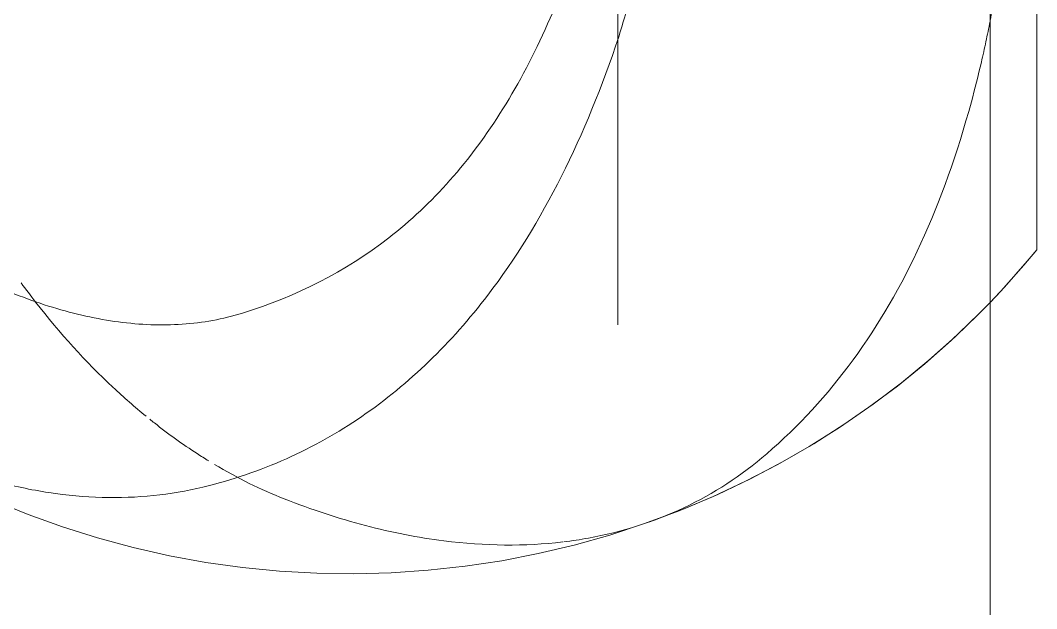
# Model space of a CAD drawing. Header units: millimetres. Extents: x -4000 to 187956, y -58990 to 162485.
# Drawn here: x 80382.5 to 80584, y 7344.3 to 7460.9 of the extents above; entities that cross this region are included whole.
import ezdxf

# ---------------------------------------------------------------- set-up
doc = ezdxf.new("R2010")
doc.units = ezdxf.units.MM
doc.layers.add('A-WALL', color=113, linetype='Continuous', lineweight=13)
doc.layers.add('P-SANR-FIXT', color=6, linetype='Continuous', lineweight=9)

# ---------------------------------------------------------------- blocks, each defined once
blk = doc.blocks.new('C307 - C307-V892-FFS - TANG 1')
at = {"layer": 'P-SANR-FIXT', "color": 252}
blk.add_line((109.79, -2.55), (106.75, 0), dxfattribs=at)
at = {"layer": 'P-SANR-FIXT', "color": 253}
for p, q in [((42.56, -83.09), (76.71, -83.09)), ((77.2, -83.09), (119.28, -83.09)), ((90.1, -83.09), (96.2, -83.09)), ((96.2, -83.09), (121.6, -83.09))]:
    blk.add_line(p, q, dxfattribs=at)
at = {"layer": 'P-SANR-FIXT', "color": 254}
for p, q in [((45.61, -83.09), (73.05, -83.09)), ((73.05, -83.09), (90.1, -83.09))]:
    blk.add_line(p, q, dxfattribs=at)
at = {"layer": 'P-SANR-FIXT', "color": 252, "flags": 128}
for points in [[(117.13, -9.26), (114.15, -6.41), (109, -1.88), (106.75, 0)], [(117.13, -9.26), (114.92, -7.13), (109.79, -2.55)]]:
    blk.add_lwpolyline(points, dxfattribs=at)
at = {"layer": 'P-SANR-FIXT', "color": 250, "flags": 128}
for points in [[(156.45, -206.76), (159.18, -200.05), (161.65, -193.2), (163.83, -186.24), (165.73, -179.17), (167.35, -172.01), (168.67, -164.78), (169.69, -157.49), (170.41, -150.16), (170.82, -142.79), (170.93, -135.41), (170.74, -128.03), (170.24, -120.68), (169.44, -113.35), (168.34, -106.07), (166.94, -98.86), (165.24, -91.73), (163.26, -84.69), (161, -77.76), (158.46, -70.94), (155.66, -64.27), (152.6, -57.73), (149.29, -51.36), (145.73, -45.15), (141.94, -39.12), (137.94, -33.28), (133.72, -27.63), (129.29, -22.18), (124.68, -16.94), (119.89, -11.92), (117.13, -9.26)], [(160.63, -76.71), (158.06, -69.92), (155.21, -63.26), (152.11, -56.75), (148.76, -50.4), (145.17, -44.22), (141.35, -38.22), (137.31, -32.4), (133.06, -26.78), (128.6, -21.37), (123.96, -16.17), (119.14, -11.18), (117.13, -9.26)]]:
    blk.add_lwpolyline(points, dxfattribs=at)
at = {"layer": 'P-SANR-FIXT', "color": 252}
for points, knots in [([(92.71, 0), (90.45, 0), (82.92, 0), (71.42, 0), (60.37, 0), (56.11, 0), (52.77, 0), (49.3, 0), (45.72, 0), (42.6, 0), (40.01, 0), (38.02, 0), (35.99, 0), (33.22, 0), (29.66, 0), (25.95, 0), (22.88, 0), (20.53, 0), (18.13, 0), (15.87, 0), (14.4, 0), (13.76, 0)], [-0.7, -0.7, -0.7, -0.7, -0.6, -0.4, -0.35, -0.325, -0.3, -0.275, -0.25, -0.225, -0.2125, -0.2, -0.1875, -0.175, -0.15, -0.125, -0.1125, -0.1, -0.0875, -0.075, -0.0653852, -0.0653852, -0.0653852, -0.0653852]), ([(98.68, 0), (95.22, 0), (86.21, 0), (71.42, 0), (60.37, 0), (56.11, 0), (52.77, 0), (49.3, 0), (45.72, 0), (42.6, 0), (40.01, 0), (38.02, 0), (35.99, 0), (33.22, 0), (29.66, 0), (25.95, 0), (22.88, 0), (20.53, 0), (18.13, 0), (15.87, 0), (14.4, 0), (13.76, 0)], [-0.8, -0.8, -0.8, -0.8, -0.6, -0.4, -0.35, -0.325, -0.3, -0.275, -0.25, -0.225, -0.2125, -0.2, -0.1875, -0.175, -0.15, -0.125, -0.1125, -0.1, -0.0875, -0.075, -0.0653852, -0.0653852, -0.0653852, -0.0653852]), ([(105.94, 0), (104.58, 0), (100.93, 0), (94.96, 0), (92.71, 0)], [-1, -1, -1, -1, -0.8, -0.7, -0.7, -0.7, -0.7]), ([(17.76, -4.05), (19.51, -4.13), (23.06, -4.32), (28.27, -4.69), (33.43, -5.17), (37.6, -5.62), (40.86, -6), (44.08, -6.4), (48, -6.93), (52.54, -7.63), (56.94, -8.4), (59.81, -8.93), (61.23, -9.21)], [-0.9235152, -0.9235152, -0.9235152, -0.9235152, -0.9, -0.875, -0.85, -0.825, -0.8125, -0.8, -0.775, -0.75, -0.725, -0.7, -0.7, -0.7, -0.7])]:
    blk.add_open_spline(points, degree=3, knots=knots, dxfattribs=at)
at = {"layer": 'P-SANR-FIXT', "color": 90}
for points, knots in [([(44.05, 0), (45.29, 0), (48.57, 0), (53.74, 0), (58.65, 0), (61.53, 0), (62.6, 0)], [-0.7777778, -0.7777778, -0.7777778, -0.7777778, -0.7569444, -0.7222222, -0.6875, -0.6666667, -0.6666667, -0.6666667, -0.6666667]), ([(44.05, 0), (45.29, 0), (48.57, 0), (53.74, 0), (58.65, 0), (61.53, 0), (62.6, 0)], [-0.7777778, -0.7777778, -0.7777778, -0.7777778, -0.7569444, -0.7222222, -0.6875, -0.6666667, -0.6666667, -0.6666667, -0.6666667]), ([(62.6, 0), (63.3, 0), (67.5, 0), (72.71, 0), (76.84, 0), (77.98, 0)], [-0.6666667, -0.6666667, -0.6666667, -0.6666667, -0.6527778, -0.5833333, -0.5555556, -0.5555556, -0.5555556, -0.5555556]), ([(62.6, 0), (63.3, 0), (67.5, 0), (72.71, 0), (76.84, 0), (77.98, 0)], [-0.6666667, -0.6666667, -0.6666667, -0.6666667, -0.6527778, -0.5833333, -0.5555556, -0.5555556, -0.5555556, -0.5555556]), ([(77.98, 0), (79.7, 0), (82.7, 0), (86.69, 0), (88.96, 0), (90.05, 0)], [-0.5555556, -0.5555556, -0.5555556, -0.5555556, -0.5138889, -0.4791667, -0.4444444, -0.4444444, -0.4444444, -0.4444444]), ([(77.98, 0), (79.7, 0), (82.7, 0), (86.69, 0), (88.96, 0), (90.05, 0)], [-0.5555556, -0.5555556, -0.5555556, -0.5555556, -0.5138889, -0.4791667, -0.4444444, -0.4444444, -0.4444444, -0.4444444])]:
    blk.add_open_spline(points, degree=3, knots=knots, dxfattribs=at)
for points in [[(90.05, 0), (93.47, 0), (96.35, 0), (98.7, 0)], [(90.05, 0), (93.47, 0), (96.35, 0), (98.7, 0)], [(98.79, 0), (101.16, 0), (102.99, 0), (104.29, 0)], [(98.79, 0), (101.16, 0), (102.99, 0), (104.29, 0)], [(104.29, 0), (105.2, 0), (105.85, 0), (106.26, 0)], [(104.29, 0), (105.2, 0), (105.85, 0), (106.26, 0)]]:
    blk.add_open_spline(points, degree=3, dxfattribs=at)
at = {"layer": 'P-SANR-FIXT', "color": 252}
for points in [[(105.94, 0), (104.58, 0), (102.15, 0), (98.68, 0)], [(106.64, 0), (106.91, 0), (106.68, 0), (105.94, 0)], [(106.64, 0), (106.91, 0), (106.68, 0), (105.94, 0)]]:
    blk.add_open_spline(points, degree=3, dxfattribs=at)
at = {"layer": 'P-SANR-FIXT', "color": 250}
for points, knots in [([(61.45, -9.25), (62.79, -9.52), (65.52, -10.07), (70.88, -11.27), (85.28, -14.9), (106.18, -22.37), (129.3, -35.81), (141.72, -47.21), (147.16, -53.55)], [-0.6986886, -0.6986886, -0.6986886, -0.6986886, -0.675, -0.65, -0.6, -0.4, -0.2, 0, 0, 0, 0]), ([(147.16, -53.55), (151.49, -58.6), (158.62, -69.55), (163.14, -83.72), (164.4, -92.15), (164.6, -93.8)], [-1, -1, -1, -1, -0.7857143, -0.5714286, -0.5201412, -0.5201412, -0.5201412, -0.5201412]), ([(27.85, -77.17), (30.68, -77.31), (37.11, -77.74), (46.83, -78.83), (56.43, -80.55), (61.94, -82.05), (64.5, -82.9)], [-0.9400295, -0.9400295, -0.9400295, -0.9400295, -0.75, -0.5, -0.25, 0, 0, 0, 0]), ([(64.5, -82.9), (74.36, -86.19), (92.81, -93.71), (119.09, -109.87), (137.33, -128.57), (148.61, -148.55), (152.35, -159.6), (153.77, -165.4)], [-1, -1, -1, -1, -0.785714, -0.571429, -0.285714, -0.142857, 0, 0, 0, 0]), ([(119.28, -157.53), (115.97, -146.84), (106.16, -127.44), (84.84, -108.52), (62.35, -96.73), (49.43, -91.87), (42.56, -89.71)], [0, 0, 0, 0, 0.333333, 0.666667, 0.833333, 1, 1, 1, 1]), ([(153.77, -165.4), (155.32, -171.79), (156.32, -181.76), (155.07, -195.87), (152.75, -206.69), (149.06, -217.66), (143.96, -228.72), (137.48, -239.63), (128.06, -252.48), (114.63, -266.74), (99.19, -278.94), (85.44, -287.5), (70.85, -295.19), (59.14, -299.78), (50.95, -302.34)], [-1, -1, -1, -1, -0.861111, -0.791667, -0.722222, -0.652778, -0.583333, -0.513889, -0.444444, -0.333333, -0.222222, -0.166667, -0.111111, 0, 0, 0, 0])]:
    blk.add_open_spline(points, degree=3, knots=knots, dxfattribs=at)
at = {"layer": 'P-SANR-FIXT', "color": 253}
for points, knots in [([(164.63, -94), (165.51, -101.48), (165.39, -114.23), (161.74, -133.05), (158.22, -143.78), (156.09, -149.22)], [-0.5179962, -0.5179962, -0.5179962, -0.5179962, -0.2857143, -0.1428571, 0, 0, 0, 0]), ([(148.57, -164.2), (148.09, -164.98), (145.8, -168.6), (143, -172.52), (140.54, -175.61), (140.29, -175.92)], [-0.87986977, -0.87986977, -0.87986977, -0.87986977, -0.86111111, -0.79166667, -0.78389163, -0.78389163, -0.78389163, -0.78389163]), ([(139.7, -176.65), (137.89, -178.86), (131.21, -186.51), (122.15, -194.76), (114.56, -200.46), (113.28, -201.4)], [-0.7777778, -0.7777778, -0.7777778, -0.7777778, -0.7222222, -0.5833333, -0.5555556, -0.5555556, -0.5555556, -0.5555556])]:
    blk.add_open_spline(points, degree=3, knots=knots, dxfattribs=at)
for points in [[(156.09, -149.22), (154.26, -153.88), (151.98, -158.51), (149.24, -163.09)], [(121.01, -182.09), (121.58, -177.8), (121.74, -173.58), (121.47, -169.48)]]:
    blk.add_open_spline(points, degree=3, dxfattribs=at)
at = {"layer": 'P-SANR-FIXT', "color": 250}
for points in [[(121.47, -169.48), (121.19, -165.38), (120.47, -161.4), (119.28, -157.53)], [(96.2, -234.93), (99.68, -230.6), (106, -221.88), (113.31, -208.47), (118.49, -195.12), (120.44, -186.39), (121.01, -182.09)]]:
    blk.add_open_spline(points, degree=3, dxfattribs=at)
blk = doc.blocks.new('C307 - C307-V945-FFS - TANG 1')
at = {"layer": 'P-SANR-FIXT', "color": 253}
for p, q in [((42.56, -83.09), (76.71, -83.09)), ((77.2, -83.09), (119.28, -83.09)), ((90.1, -83.09), (96.2, -83.09)), ((96.2, -83.09), (121.6, -83.09))]:
    blk.add_line(p, q, dxfattribs=at)
at = {"layer": 'P-SANR-FIXT', "color": 254}
for p, q in [((45.61, -83.09), (73.05, -83.09)), ((73.05, -83.09), (90.1, -83.09))]:
    blk.add_line(p, q, dxfattribs=at)
at = {"layer": 'P-SANR-FIXT', "color": 252, "flags": 128}
for points in [[(117.13, -9.26), (114.15, -6.41), (109, -1.88), (106.75, 0)], [(117.13, -9.26), (114.92, -7.13), (109.79, -2.55), (106.75, 0)]]:
    blk.add_lwpolyline(points, dxfattribs=at)
at = {"layer": 'P-SANR-FIXT', "color": 250, "flags": 128}
for points in [[(156.45, -206.76), (159.18, -200.05), (161.65, -193.2), (163.83, -186.24), (165.73, -179.17), (167.35, -172.01), (168.67, -164.78), (169.69, -157.49), (170.41, -150.16), (170.82, -142.79), (170.93, -135.41), (170.74, -128.03), (170.24, -120.68), (169.44, -113.35), (168.34, -106.07), (166.94, -98.86), (165.24, -91.73), (163.26, -84.69), (161, -77.76), (158.46, -70.94), (155.66, -64.27), (152.6, -57.73), (149.29, -51.36), (145.73, -45.15), (141.94, -39.12), (137.94, -33.28), (133.72, -27.63), (129.29, -22.18), (124.68, -16.94), (119.89, -11.92), (117.13, -9.26)], [(160.63, -76.71), (158.06, -69.92), (155.21, -63.26), (152.11, -56.75), (148.76, -50.4), (145.17, -44.22), (141.35, -38.22), (137.31, -32.4), (133.06, -26.78), (128.6, -21.37), (123.96, -16.17), (119.14, -11.18), (117.13, -9.26)]]:
    blk.add_lwpolyline(points, dxfattribs=at)
at = {"layer": 'P-SANR-FIXT', "color": 252}
blk.add_open_spline([(105.94, 0), (104.58, 0), (99.72, 0), (86.21, 0), (71.42, 0), (60.37, 0), (56.11, 0), (52.77, 0), (49.3, 0), (45.72, 0), (42.6, 0), (40.01, 0), (38.02, 0), (35.99, 0), (33.22, 0), (29.66, 0), (25.95, 0), (22.88, 0), (20.53, 0), (18.13, 0), (15.87, 0), (14.4, 0), (13.76, 0)], degree=3, knots=[-1, -1, -1, -1, -0.8, -0.6, -0.4, -0.35, -0.325, -0.3, -0.275, -0.25, -0.225, -0.2125, -0.2, -0.1875, -0.175, -0.15, -0.125, -0.1125, -0.1, -0.0875, -0.075, -0.0653852, -0.0653852, -0.0653852, -0.0653852], dxfattribs=at)
blk.add_open_spline([(105.94, 0), (104.58, 0), (99.72, 0), (86.21, 0), (71.42, 0), (60.37, 0), (56.11, 0), (52.77, 0), (49.3, 0), (45.72, 0), (42.6, 0), (40.01, 0), (38.02, 0), (35.99, 0), (33.22, 0), (29.66, 0), (25.95, 0), (22.88, 0), (20.53, 0), (18.13, 0), (15.87, 0), (14.4, 0), (13.76, 0)], degree=3, knots=[-1, -1, -1, -1, -0.8, -0.6, -0.4, -0.35, -0.325, -0.3, -0.275, -0.25, -0.225, -0.2125, -0.2, -0.1875, -0.175, -0.15, -0.125, -0.1125, -0.1, -0.0875, -0.075, -0.0653852, -0.0653852, -0.0653852, -0.0653852], dxfattribs=at)
at = {"layer": 'P-SANR-FIXT', "color": 90}
for points, knots in [([(44.05, 0), (45.29, 0), (48.57, 0), (53.74, 0), (58.65, 0), (61.53, 0), (62.6, 0)], [-0.7777778, -0.7777778, -0.7777778, -0.7777778, -0.7569444, -0.7222222, -0.6875, -0.6666667, -0.6666667, -0.6666667, -0.6666667]), ([(44.05, 0), (45.29, 0), (48.57, 0), (53.74, 0), (58.65, 0), (61.53, 0), (62.6, 0)], [-0.7777778, -0.7777778, -0.7777778, -0.7777778, -0.7569444, -0.7222222, -0.6875, -0.6666667, -0.6666667, -0.6666667, -0.6666667]), ([(62.6, 0), (63.3, 0), (67.5, 0), (72.71, 0), (76.84, 0), (77.98, 0)], [-0.6666667, -0.6666667, -0.6666667, -0.6666667, -0.6527778, -0.5833333, -0.5555556, -0.5555556, -0.5555556, -0.5555556]), ([(62.6, 0), (63.3, 0), (67.5, 0), (72.71, 0), (76.84, 0), (77.98, 0)], [-0.6666667, -0.6666667, -0.6666667, -0.6666667, -0.6527778, -0.5833333, -0.5555556, -0.5555556, -0.5555556, -0.5555556]), ([(77.98, 0), (79.7, 0), (82.7, 0), (86.69, 0), (88.96, 0), (90.05, 0)], [-0.5555556, -0.5555556, -0.5555556, -0.5555556, -0.5138889, -0.4791667, -0.4444444, -0.4444444, -0.4444444, -0.4444444]), ([(77.98, 0), (79.7, 0), (82.7, 0), (86.69, 0), (88.96, 0), (90.05, 0)], [-0.5555556, -0.5555556, -0.5555556, -0.5555556, -0.5138889, -0.4791667, -0.4444444, -0.4444444, -0.4444444, -0.4444444])]:
    blk.add_open_spline(points, degree=3, knots=knots, dxfattribs=at)
for points in [[(90.05, 0), (93.47, 0), (96.35, 0), (98.7, 0)], [(90.05, 0), (93.47, 0), (96.35, 0), (98.7, 0)], [(98.79, 0), (101.16, 0), (102.99, 0), (104.29, 0)], [(98.79, 0), (101.16, 0), (102.99, 0), (104.29, 0)], [(104.29, 0), (105.2, 0), (105.85, 0), (106.26, 0)], [(104.29, 0), (105.2, 0), (105.85, 0), (106.26, 0)]]:
    blk.add_open_spline(points, degree=3, dxfattribs=at)
at = {"layer": 'P-SANR-FIXT', "color": 252}
blk.add_open_spline([(106.64, 0), (106.91, 0), (106.68, 0), (105.94, 0)], degree=3, dxfattribs=at)
blk.add_open_spline([(106.64, 0), (106.91, 0), (106.68, 0), (105.94, 0)], degree=3, dxfattribs=at)
at = {"layer": 'P-SANR-FIXT', "color": 250}
for points, knots in [([(61.45, -9.25), (62.79, -9.52), (65.52, -10.07), (70.88, -11.27), (85.28, -14.9), (106.18, -22.37), (129.3, -35.81), (141.72, -47.21), (147.16, -53.55)], [-0.6986886, -0.6986886, -0.6986886, -0.6986886, -0.675, -0.65, -0.6, -0.4, -0.2, 0, 0, 0, 0]), ([(147.16, -53.55), (151.49, -58.6), (158.62, -69.55), (163.14, -83.72), (164.4, -92.15), (164.6, -93.8)], [-1, -1, -1, -1, -0.7857143, -0.5714286, -0.5201412, -0.5201412, -0.5201412, -0.5201412]), ([(27.85, -77.17), (30.68, -77.31), (37.11, -77.74), (46.83, -78.83), (56.43, -80.55), (61.94, -82.05), (64.5, -82.9)], [-0.9400295, -0.9400295, -0.9400295, -0.9400295, -0.75, -0.5, -0.25, 0, 0, 0, 0]), ([(64.5, -82.9), (74.36, -86.19), (92.81, -93.71), (119.09, -109.87), (137.33, -128.57), (148.61, -148.55), (152.35, -159.6), (153.77, -165.4)], [-1, -1, -1, -1, -0.785714, -0.571429, -0.285714, -0.142857, 0, 0, 0, 0]), ([(119.28, -157.53), (115.97, -146.84), (106.16, -127.44), (84.84, -108.52), (62.35, -96.73), (49.43, -91.87), (42.56, -89.71)], [0, 0, 0, 0, 0.333333, 0.666667, 0.833333, 1, 1, 1, 1]), ([(153.77, -165.4), (155.32, -171.79), (156.32, -181.76), (155.07, -195.87), (152.75, -206.69), (149.06, -217.66), (143.96, -228.72), (137.48, -239.63), (128.06, -252.48), (114.63, -266.74), (99.19, -278.94), (85.44, -287.5), (70.85, -295.19), (59.14, -299.78), (50.95, -302.34)], [-1, -1, -1, -1, -0.861111, -0.791667, -0.722222, -0.652778, -0.583333, -0.513889, -0.444444, -0.333333, -0.222222, -0.166667, -0.111111, 0, 0, 0, 0])]:
    blk.add_open_spline(points, degree=3, knots=knots, dxfattribs=at)
at = {"layer": 'P-SANR-FIXT', "color": 253}
for points, knots in [([(164.63, -94), (165.51, -101.48), (165.39, -114.23), (161.74, -133.05), (158.22, -143.78), (156.09, -149.22)], [-0.5179962, -0.5179962, -0.5179962, -0.5179962, -0.2857143, -0.1428571, 0, 0, 0, 0]), ([(148.57, -164.2), (148.09, -164.98), (145.8, -168.6), (143, -172.52), (140.54, -175.61), (140.29, -175.92)], [-0.87986977, -0.87986977, -0.87986977, -0.87986977, -0.86111111, -0.79166667, -0.78389163, -0.78389163, -0.78389163, -0.78389163]), ([(139.7, -176.65), (137.89, -178.86), (131.21, -186.51), (122.15, -194.76), (114.56, -200.46), (113.28, -201.4)], [-0.7777778, -0.7777778, -0.7777778, -0.7777778, -0.7222222, -0.5833333, -0.5555556, -0.5555556, -0.5555556, -0.5555556])]:
    blk.add_open_spline(points, degree=3, knots=knots, dxfattribs=at)
for points in [[(156.09, -149.22), (154.26, -153.88), (151.98, -158.51), (149.24, -163.09)], [(121.01, -182.09), (121.58, -177.8), (121.74, -173.58), (121.47, -169.48)]]:
    blk.add_open_spline(points, degree=3, dxfattribs=at)
at = {"layer": 'P-SANR-FIXT', "color": 250}
for points in [[(121.47, -169.48), (121.19, -165.38), (120.47, -161.4), (119.28, -157.53)], [(96.2, -234.93), (99.68, -230.6), (106, -221.88), (113.31, -208.47), (118.49, -195.12), (120.44, -186.39), (121.01, -182.09)]]:
    blk.add_open_spline(points, degree=3, dxfattribs=at)
blk = doc.blocks.new('CMF2_NHAXUONG_A_rvt-1-FFS - TANG 1')
at = {"layer": 'A-WALL', "color": 50, "lineweight": 15}
for p, q in [((80574.79, 7110.1), (80574.79, 7910.1)), ((80574.79, 7460.94), (80574.79, 7448.24)), ((80574.79, 7447.52), (80574.79, 7430.46)), ((80574.79, 7429.83), (80574.79, 7421.54)), ((80574.79, 7420.78), (80574.79, 7417.51)), ((80574.79, 7417.08), (80574.79, 7412.26)), ((80574.79, 7411.88), (80574.79, 7409.37)), ((80574.79, 7409.12), (80574.79, 7407.51))]:
    blk.add_line(p, q, dxfattribs=at)
at = {"layer": 'A-WALL', "color": 35, "lineweight": 15}
blk.add_line((80574.79, 7406.52), (80574.79, 7110.1), dxfattribs=at)
at = {"layer": 'P-SANR-FIXT', "color": 250, "lineweight": 9}
for name, rotation in [('C307 - C307-V892-FFS - TANG 1', 269.9999999999983), ('C307 - C307-V945-FFS - TANG 1', 269.9999999999976)]:
    blk.add_blockref(name, (80584.05, 7522.17), dxfattribs=dict(at, rotation=rotation))

msp = doc.modelspace()

# ---------------------------------------------------------------- block references
at = {"lineweight": 5}
msp.add_blockref('CMF2_NHAXUONG_A_rvt-1-FFS - TANG 1', (0, 0), dxfattribs=at)

doc.saveas('drawing.dxf')
